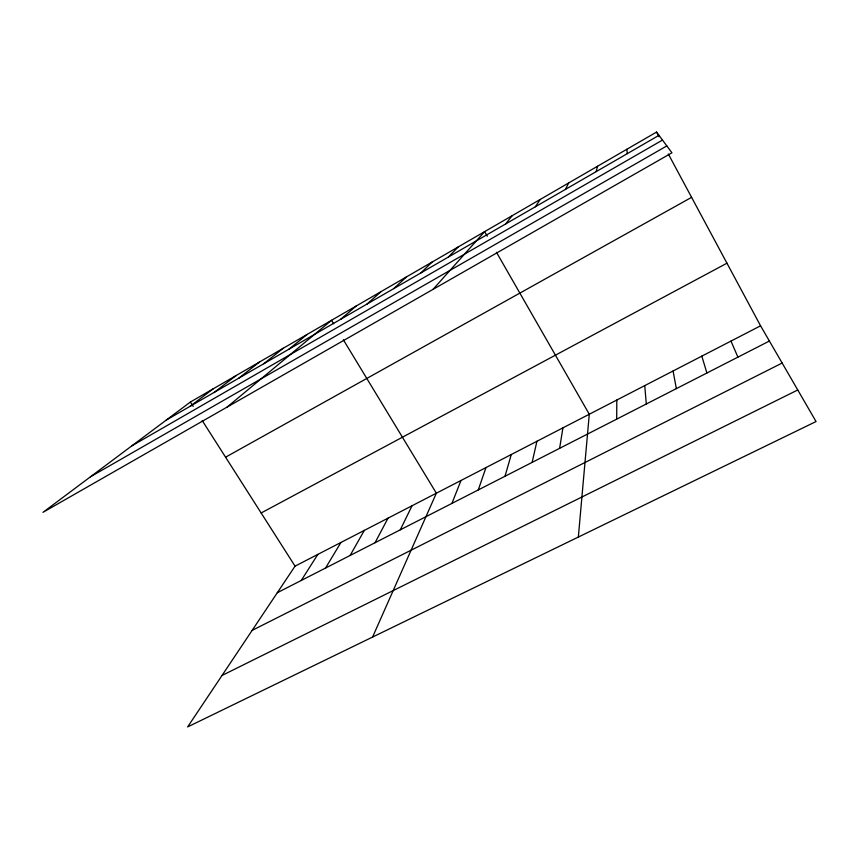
<?xml version="1.0" encoding="UTF-8"?>
<svg xmlns="http://www.w3.org/2000/svg" width="859" height="859" viewBox="0 0 859 859"><rect width="100%" height="100%" fill="white"/><g stroke="black" fill="none" stroke-linecap="round" stroke-linejoin="round"><path stroke-width="1.29" d="M616.687 419.149L616.816 400.026M578.343 537.058L589.285 414.242L496.448 252.256M559.617 448.334L562.924 427.846M532.118 462.4L536.929 441.268M596.167 171.639L597.531 166.249M505.006 476.262L511.277 454.518M478.28 489.931L485.969 467.575M451.92 503.406L461.004 480.471M372.581 637.056L436.361 493.195L343.364 339.799M400.315 529.799L412.041 505.747M565.512 189.356L568.669 182.967M375.039 542.727L388.032 518.149M350.107 555.483L364.334 530.379M325.518 568.057L340.948 542.458M301.251 580.469L317.851 554.377M535.329 206.794L540.247 199.428M760.569 325.808L295.056 566.156L187.638 726.929L816.05 421.544L760.569 325.808L668.313 153.976M505.629 223.963L512.232 215.641M433.011 289.386L484.626 231.629L487.257 236.214M448.419 257.024L458.223 246.93M420.867 272.947L432.174 262.006M393.723 288.635L406.5 276.877M366.976 304.086L381.171 291.545M340.615 319.323L356.184 306.019M227.173 407.037L331.531 320.289L333.625 323.736M289.021 349.151L307.221 334.376M263.767 363.744L283.234 348.26M238.866 378.132L259.558 361.972M214.32 392.316L236.204 375.501M190.107 406.307L213.15 388.848M190.397 402.033L42.95 512.351L671.942 152.805L656.555 132.071L190.397 402.033L193.168 406.382M166.227 420.105L658.971 135.335M131.824 445.853L662.493 140.071M90.442 476.809L666.82 145.912M225.573 457.192L691.592 197.345M261.147 512.984L726.95 263.198M277.307 592.71L769.396 341.044M252.149 630.377L782.152 363.035M222.019 675.464L797.753 389.975M202.187 420.523L295.056 566.156M656.555 132.071L659.025 136.688M730.977 341.087L737.913 357.151M701.814 356.141L706.903 373.01M673.069 370.981L676.366 388.622M626.812 149.294L627.317 153.632M644.744 385.605L646.301 403.998"/></g></svg>
